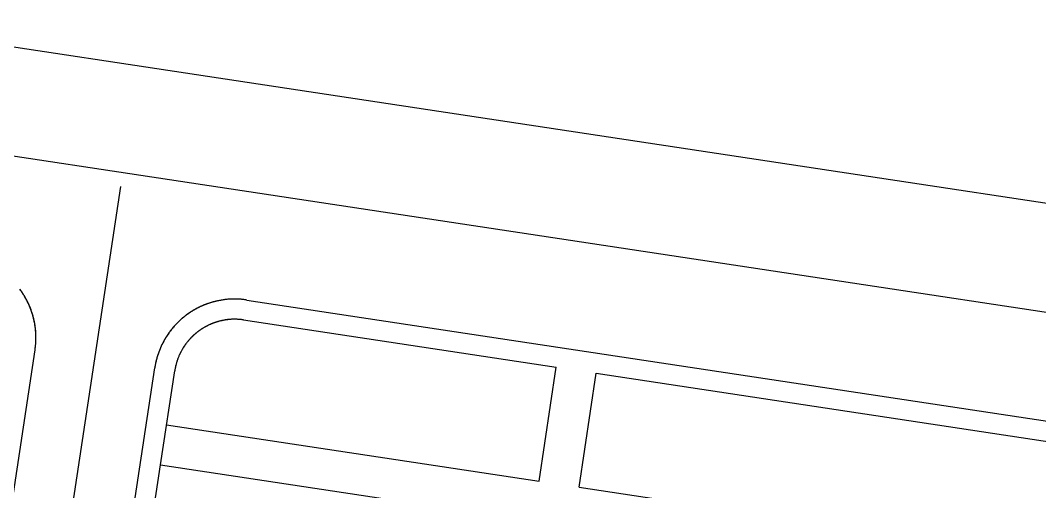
# Model space of a CAD drawing. Header units: metres. Extents: x 680594 to 684853, y 828874 to 830078.
# Drawn here: x 682058.3 to 682209.8, y 829807.1 to 829877.1 of the extents above; entities that cross this region are included whole.
import ezdxf

# ---------------------------------------------------------------- set-up
doc = ezdxf.new("R2010")
doc.units = ezdxf.units.M
doc.layers.add('PLOT_LINES', color=7, linetype='Continuous')

msp = doc.modelspace()

# ---------------------------------------------------------------- linework, layer by layer
at = {"layer": 'PLOT_LINES'}
for points in [[(680731.23, 830073.66), (682582.21, 829793.81)], [(680731.23, 830073.66), (682582.21, 829793.81)], [(680728.84, 830057.84), (682579.82, 829777.99)], [(680728.84, 830057.84), (682579.82, 829777.99)], [(682015.83, 829472.91), (682073.21, 829852.44)], [(682015.83, 829472.91), (682073.21, 829852.44)], [(682060.44, 829828.19), (682060.46, 829828.33), (682060.48, 829828.47), (682060.5, 829828.61), (682060.51, 829828.75), (682060.53, 829828.89), (682060.54, 829829.03), (682060.55, 829829.16), (682060.56, 829829.3), (682060.56, 829829.44), (682060.57, 829829.58), (682060.57, 829829.72), (682060.58, 829829.86), (682060.58, 829830), (682060.58, 829830.14), (682060.57, 829830.28), (682060.57, 829830.42), (682060.56, 829830.56), (682060.56, 829830.7), (682060.55, 829830.84), (682060.54, 829830.98), (682060.52, 829831.12), (682060.51, 829831.26), (682060.49, 829831.39), (682060.48, 829831.53), (682060.46, 829831.67), (682060.44, 829831.81), (682060.42, 829831.95), (682060.39, 829832.09), (682060.37, 829832.22), (682060.34, 829832.36), (682060.31, 829832.5), (682060.28, 829832.63), (682060.25, 829832.77), (682060.22, 829832.9), (682060.18, 829833.04), (682060.15, 829833.17), (682060.11, 829833.31), (682060.07, 829833.44), (682060.03, 829833.58), (682059.98, 829833.71), (682059.94, 829833.84), (682059.89, 829833.97), (682059.85, 829834.11), (682059.8, 829834.24), (682059.75, 829834.37), (682059.7, 829834.5), (682059.64, 829834.63), (682059.59, 829834.75), (682059.53, 829834.88), (682059.48, 829835.01), (682059.42, 829835.13), (682059.36, 829835.26), (682059.29, 829835.39), (682059.23, 829835.51), (682059.17, 829835.63), (682059.1, 829835.76), (682059.03, 829835.88), (682058.96, 829836), (682058.89, 829836.12), (682058.82, 829836.24), (682058.75, 829836.36), (682058.67, 829836.48), (682058.59, 829836.59), (682058.52, 829836.71), (682058.44, 829836.82), (682058.36, 829836.94), (682058.28, 829837.05), (682058.19, 829837.16)], [(682060.44, 829828.19), (682060.46, 829828.33), (682060.48, 829828.47), (682060.5, 829828.61), (682060.51, 829828.75), (682060.53, 829828.89), (682060.54, 829829.03), (682060.55, 829829.17), (682060.56, 829829.31), (682060.56, 829829.45), (682060.57, 829829.59), (682060.57, 829829.73), (682060.58, 829829.87), (682060.58, 829830.02), (682060.58, 829830.16), (682060.57, 829830.3), (682060.57, 829830.44), (682060.56, 829830.58), (682060.55, 829830.72), (682060.54, 829830.86), (682060.53, 829831), (682060.52, 829831.14), (682060.51, 829831.28), (682060.49, 829831.42), (682060.47, 829831.56), (682060.45, 829831.7), (682060.43, 829831.84), (682060.41, 829831.98), (682060.39, 829832.11), (682060.36, 829832.25), (682060.33, 829832.39), (682060.3, 829832.53), (682060.27, 829832.67), (682060.24, 829832.8), (682060.21, 829832.94), (682060.17, 829833.07), (682060.14, 829833.21), (682060.1, 829833.35), (682060.06, 829833.48), (682060.01, 829833.61), (682059.97, 829833.75), (682059.93, 829833.88), (682059.88, 829834.01), (682059.83, 829834.15), (682059.78, 829834.28), (682059.73, 829834.41), (682059.68, 829834.54), (682059.63, 829834.67), (682059.57, 829834.8), (682059.51, 829834.93), (682059.45, 829835.06), (682059.39, 829835.18), (682059.33, 829835.31), (682059.27, 829835.44), (682059.2, 829835.56), (682059.14, 829835.68), (682059.07, 829835.81), (682059, 829835.93), (682058.93, 829836.05), (682058.86, 829836.17), (682058.79, 829836.29), (682058.71, 829836.41), (682058.64, 829836.53), (682058.56, 829836.65), (682058.48, 829836.76), (682058.4, 829836.88), (682058.32, 829836.99), (682058.23, 829837.11)], [(682091.9, 829835.57), (682091.76, 829835.59), (682091.62, 829835.61), (682091.48, 829835.63), (682091.34, 829835.64), (682091.2, 829835.66), (682091.06, 829835.67), (682090.92, 829835.68), (682090.78, 829835.69), (682090.64, 829835.7), (682090.5, 829835.7), (682090.36, 829835.71), (682090.22, 829835.71), (682090.08, 829835.71), (682089.94, 829835.71), (682089.8, 829835.7), (682089.65, 829835.7), (682089.51, 829835.69), (682089.37, 829835.69), (682089.23, 829835.68), (682089.09, 829835.67), (682088.95, 829835.65), (682088.81, 829835.64), (682088.67, 829835.62), (682088.53, 829835.61), (682088.39, 829835.59), (682088.26, 829835.57), (682088.12, 829835.54), (682087.98, 829835.52), (682087.84, 829835.49), (682087.7, 829835.47), (682087.56, 829835.44), (682087.43, 829835.41), (682087.29, 829835.37), (682087.15, 829835.34), (682087.02, 829835.3), (682086.88, 829835.27), (682086.75, 829835.23), (682086.61, 829835.19), (682086.48, 829835.15), (682086.34, 829835.1), (682086.21, 829835.06), (682086.08, 829835.01), (682085.94, 829834.96), (682085.81, 829834.91), (682085.68, 829834.86), (682085.55, 829834.81), (682085.42, 829834.76), (682085.29, 829834.7), (682085.16, 829834.64), (682085.04, 829834.59), (682084.91, 829834.53), (682084.78, 829834.46), (682084.66, 829834.4), (682084.53, 829834.34), (682084.41, 829834.27), (682084.28, 829834.2), (682084.16, 829834.13), (682084.04, 829834.06), (682083.92, 829833.99), (682083.8, 829833.92), (682083.68, 829833.84), (682083.56, 829833.77), (682083.44, 829833.69), (682083.33, 829833.61), (682083.21, 829833.53), (682083.1, 829833.45), (682082.98, 829833.37), (682082.87, 829833.28), (682082.76, 829833.2), (682082.65, 829833.11), (682082.54, 829833.02), (682082.43, 829832.93), (682082.32, 829832.84), (682082.22, 829832.75), (682082.11, 829832.66), (682082.01, 829832.56), (682081.9, 829832.47), (682081.8, 829832.37), (682081.7, 829832.27), (682081.6, 829832.17), (682081.5, 829832.07), (682081.4, 829831.97), (682081.31, 829831.87), (682081.21, 829831.77), (682081.12, 829831.66), (682081.03, 829831.56), (682080.93, 829831.45), (682080.84, 829831.34), (682080.76, 829831.23), (682080.67, 829831.12), (682080.58, 829831.01), (682080.5, 829830.9), (682080.41, 829830.78), (682080.33, 829830.67), (682080.25, 829830.56), (682080.17, 829830.44), (682080.09, 829830.32), (682080.02, 829830.2), (682079.94, 829830.09), (682079.87, 829829.97), (682079.79, 829829.85), (682079.72, 829829.72), (682079.65, 829829.6), (682079.58, 829829.48), (682079.52, 829829.36), (682079.45, 829829.23), (682079.39, 829829.11), (682079.32, 829828.98), (682079.26, 829828.85), (682079.2, 829828.73), (682079.15, 829828.6), (682079.09, 829828.47), (682079.03, 829828.34), (682078.98, 829828.21), (682078.93, 829828.08), (682078.88, 829827.95), (682078.83, 829827.82), (682078.78, 829827.68), (682078.74, 829827.55), (682078.69, 829827.42), (682078.65, 829827.28), (682078.61, 829827.15), (682078.57, 829827.01), (682078.53, 829826.88), (682078.49, 829826.74), (682078.46, 829826.61), (682078.43, 829826.47), (682078.39, 829826.33), (682078.36, 829826.19), (682078.34, 829826.06), (682078.31, 829825.92), (682078.28, 829825.78), (682078.26, 829825.64), (682078.24, 829825.5)], [(682091.9, 829835.57), (682091.76, 829835.59), (682091.62, 829835.61), (682091.48, 829835.63), (682091.34, 829835.64), (682091.21, 829835.66), (682091.07, 829835.67), (682090.93, 829835.68), (682090.79, 829835.69), (682090.65, 829835.7), (682090.51, 829835.7), (682090.37, 829835.71), (682090.23, 829835.71), (682090.09, 829835.71), (682089.95, 829835.71), (682089.81, 829835.7), (682089.67, 829835.7), (682089.53, 829835.69), (682089.39, 829835.69), (682089.25, 829835.68), (682089.11, 829835.67), (682088.97, 829835.66), (682088.84, 829835.64), (682088.7, 829835.63), (682088.56, 829835.61), (682088.42, 829835.59), (682088.28, 829835.57), (682088.14, 829835.55), (682088.01, 829835.52), (682087.87, 829835.5), (682087.73, 829835.47), (682087.6, 829835.44), (682087.46, 829835.41), (682087.32, 829835.38), (682087.19, 829835.35), (682087.05, 829835.31), (682086.92, 829835.28), (682086.78, 829835.24), (682086.65, 829835.2), (682086.52, 829835.16), (682086.38, 829835.12), (682086.25, 829835.07), (682086.12, 829835.03), (682085.99, 829834.98), (682085.86, 829834.93), (682085.73, 829834.88), (682085.6, 829834.83), (682085.47, 829834.78), (682085.34, 829834.72), (682085.21, 829834.67), (682085.08, 829834.61), (682084.96, 829834.55), (682084.83, 829834.49), (682084.71, 829834.43), (682084.58, 829834.36), (682084.46, 829834.3), (682084.34, 829834.23), (682084.21, 829834.16), (682084.09, 829834.09), (682083.97, 829834.02), (682083.85, 829833.95), (682083.73, 829833.88), (682083.62, 829833.8), (682083.5, 829833.73), (682083.38, 829833.65), (682083.27, 829833.57), (682083.15, 829833.49), (682083.04, 829833.41), (682082.93, 829833.33), (682082.82, 829833.24), (682082.71, 829833.16), (682082.6, 829833.07), (682082.49, 829832.98), (682082.38, 829832.89), (682082.27, 829832.8), (682082.17, 829832.71), (682082.06, 829832.62), (682081.96, 829832.52), (682081.86, 829832.43), (682081.76, 829832.33), (682081.66, 829832.23), (682081.56, 829832.13), (682081.46, 829832.03), (682081.37, 829831.93), (682081.27, 829831.83), (682081.18, 829831.73), (682081.08, 829831.62), (682080.99, 829831.52), (682080.9, 829831.41), (682080.81, 829831.3), (682080.73, 829831.19), (682080.64, 829831.09), (682080.55, 829830.97), (682080.47, 829830.86), (682080.39, 829830.75), (682080.31, 829830.64), (682080.23, 829830.52), (682080.15, 829830.41), (682080.07, 829830.29), (682079.99, 829830.17), (682079.92, 829830.06), (682079.85, 829829.94), (682079.78, 829829.82), (682079.7, 829829.7), (682079.64, 829829.57), (682079.57, 829829.45), (682079.5, 829829.33), (682079.44, 829829.21), (682079.37, 829829.08), (682079.31, 829828.96), (682079.25, 829828.83), (682079.19, 829828.7), (682079.14, 829828.58), (682079.08, 829828.45), (682079.03, 829828.32), (682078.97, 829828.19), (682078.92, 829828.06), (682078.87, 829827.93), (682078.82, 829827.8), (682078.78, 829827.67), (682078.73, 829827.54), (682078.69, 829827.4), (682078.65, 829827.27), (682078.6, 829827.14), (682078.57, 829827), (682078.53, 829826.87), (682078.49, 829826.73), (682078.46, 829826.6), (682078.42, 829826.46), (682078.39, 829826.33), (682078.36, 829826.19), (682078.34, 829826.05), (682078.31, 829825.92), (682078.28, 829825.78), (682078.26, 829825.64), (682078.24, 829825.5)], [(682091.9, 829835.57), (682286.35, 829806.17)], [(682091.9, 829835.57), (682286.35, 829806.17)], [(682091.45, 829832.61), (682091.35, 829832.62), (682091.24, 829832.64), (682091.14, 829832.65), (682091.03, 829832.66), (682090.93, 829832.67), (682090.82, 829832.68), (682090.72, 829832.69), (682090.61, 829832.69), (682090.51, 829832.7), (682090.4, 829832.7), (682090.29, 829832.71), (682090.19, 829832.71), (682090.08, 829832.71), (682089.98, 829832.71), (682089.87, 829832.71), (682089.77, 829832.7), (682089.66, 829832.7), (682089.56, 829832.69), (682089.45, 829832.68), (682089.35, 829832.68), (682089.24, 829832.67), (682089.14, 829832.66), (682089.03, 829832.64), (682088.93, 829832.63), (682088.82, 829832.62), (682088.72, 829832.6), (682088.61, 829832.58), (682088.51, 829832.57), (682088.41, 829832.55), (682088.3, 829832.53), (682088.2, 829832.5), (682088.1, 829832.48), (682087.99, 829832.46), (682087.89, 829832.43), (682087.79, 829832.41), (682087.69, 829832.38), (682087.59, 829832.35), (682087.48, 829832.32), (682087.38, 829832.29), (682087.28, 829832.25), (682087.18, 829832.22), (682087.08, 829832.19), (682086.98, 829832.15), (682086.89, 829832.11), (682086.79, 829832.07), (682086.69, 829832.04), (682086.59, 829831.99), (682086.5, 829831.95), (682086.4, 829831.91), (682086.3, 829831.87), (682086.21, 829831.82), (682086.11, 829831.77), (682086.02, 829831.73), (682085.92, 829831.68), (682085.83, 829831.63), (682085.74, 829831.58), (682085.65, 829831.53), (682085.56, 829831.47), (682085.47, 829831.42), (682085.38, 829831.37), (682085.29, 829831.31), (682085.2, 829831.25), (682085.11, 829831.19), (682085.02, 829831.14), (682084.93, 829831.08), (682084.85, 829831.01), (682084.76, 829830.95), (682084.68, 829830.89), (682084.6, 829830.83), (682084.51, 829830.76), (682084.43, 829830.69), (682084.35, 829830.63), (682084.27, 829830.56), (682084.19, 829830.49), (682084.11, 829830.42), (682084.03, 829830.35), (682083.95, 829830.28), (682083.88, 829830.21), (682083.8, 829830.13), (682083.73, 829830.06), (682083.65, 829829.98), (682083.58, 829829.91), (682083.51, 829829.83), (682083.44, 829829.75), (682083.36, 829829.67), (682083.3, 829829.59), (682083.23, 829829.51), (682083.16, 829829.43), (682083.09, 829829.35), (682083.03, 829829.27), (682082.96, 829829.18), (682082.9, 829829.1), (682082.84, 829829.02), (682082.77, 829828.93), (682082.71, 829828.84), (682082.65, 829828.76), (682082.6, 829828.67), (682082.54, 829828.58), (682082.48, 829828.49), (682082.43, 829828.4), (682082.37, 829828.31), (682082.32, 829828.22), (682082.27, 829828.13), (682082.21, 829828.04), (682082.16, 829827.94), (682082.11, 829827.85), (682082.07, 829827.76), (682082.02, 829827.66), (682081.97, 829827.57), (682081.93, 829827.47), (682081.89, 829827.38), (682081.84, 829827.28), (682081.8, 829827.18), (682081.76, 829827.08), (682081.72, 829826.99), (682081.68, 829826.89), (682081.65, 829826.79), (682081.61, 829826.69), (682081.58, 829826.59), (682081.55, 829826.49), (682081.51, 829826.39), (682081.48, 829826.29), (682081.45, 829826.19), (682081.42, 829826.09), (682081.4, 829825.98), (682081.37, 829825.88), (682081.35, 829825.78), (682081.32, 829825.68), (682081.3, 829825.57), (682081.28, 829825.47), (682081.26, 829825.37), (682081.24, 829825.26), (682081.22, 829825.16), (682081.21, 829825.05)], [(682091.45, 829832.61), (682091.35, 829832.62), (682091.24, 829832.64), (682091.14, 829832.65), (682091.03, 829832.66), (682090.93, 829832.67), (682090.83, 829832.68), (682090.72, 829832.69), (682090.62, 829832.69), (682090.51, 829832.7), (682090.41, 829832.7), (682090.3, 829832.71), (682090.2, 829832.71), (682090.09, 829832.71), (682089.99, 829832.71), (682089.88, 829832.71), (682089.78, 829832.7), (682089.67, 829832.7), (682089.57, 829832.69), (682089.47, 829832.69), (682089.36, 829832.68), (682089.26, 829832.67), (682089.15, 829832.66), (682089.05, 829832.65), (682088.94, 829832.63), (682088.84, 829832.62), (682088.74, 829832.6), (682088.63, 829832.59), (682088.53, 829832.57), (682088.43, 829832.55), (682088.33, 829832.53), (682088.22, 829832.51), (682088.12, 829832.49), (682088.02, 829832.46), (682087.92, 829832.44), (682087.82, 829832.41), (682087.71, 829832.39), (682087.61, 829832.36), (682087.51, 829832.33), (682087.41, 829832.3), (682087.31, 829832.26), (682087.21, 829832.23), (682087.11, 829832.2), (682087.02, 829832.16), (682086.92, 829832.13), (682086.82, 829832.09), (682086.72, 829832.05), (682086.63, 829832.01), (682086.53, 829831.97), (682086.43, 829831.93), (682086.34, 829831.88), (682086.24, 829831.84), (682086.15, 829831.79), (682086.06, 829831.75), (682085.96, 829831.7), (682085.87, 829831.65), (682085.78, 829831.6), (682085.69, 829831.55), (682085.6, 829831.5), (682085.5, 829831.44), (682085.42, 829831.39), (682085.33, 829831.34), (682085.24, 829831.28), (682085.15, 829831.22), (682085.06, 829831.16), (682084.98, 829831.1), (682084.89, 829831.04), (682084.81, 829830.98), (682084.72, 829830.92), (682084.64, 829830.86), (682084.56, 829830.79), (682084.47, 829830.73), (682084.39, 829830.66), (682084.31, 829830.6), (682084.23, 829830.53), (682084.15, 829830.46), (682084.07, 829830.39), (682084, 829830.32), (682083.92, 829830.25), (682083.84, 829830.17), (682083.77, 829830.1), (682083.7, 829830.03), (682083.62, 829829.95), (682083.55, 829829.88), (682083.48, 829829.8), (682083.41, 829829.72), (682083.34, 829829.64), (682083.27, 829829.57), (682083.2, 829829.49), (682083.14, 829829.4), (682083.07, 829829.32), (682083.01, 829829.24), (682082.94, 829829.16), (682082.88, 829829.07), (682082.82, 829828.99), (682082.76, 829828.9), (682082.7, 829828.82), (682082.64, 829828.73), (682082.58, 829828.64), (682082.52, 829828.56), (682082.47, 829828.47), (682082.41, 829828.38), (682082.36, 829828.29), (682082.3, 829828.2), (682082.25, 829828.11), (682082.2, 829828.02), (682082.15, 829827.92), (682082.1, 829827.83), (682082.06, 829827.74), (682082.01, 829827.64), (682081.97, 829827.55), (682081.92, 829827.45), (682081.88, 829827.36), (682081.84, 829827.26), (682081.8, 829827.17), (682081.76, 829827.07), (682081.72, 829826.97), (682081.68, 829826.87), (682081.64, 829826.78), (682081.61, 829826.68), (682081.57, 829826.58), (682081.54, 829826.48), (682081.51, 829826.38), (682081.48, 829826.28), (682081.45, 829826.18), (682081.42, 829826.08), (682081.4, 829825.98), (682081.37, 829825.88), (682081.34, 829825.77), (682081.32, 829825.67), (682081.3, 829825.57), (682081.28, 829825.47), (682081.26, 829825.36), (682081.24, 829825.26), (682081.22, 829825.16), (682081.21, 829825.05)], [(682091.45, 829832.61), (682137.92, 829825.58)], [(682091.45, 829832.61), (682137.92, 829825.58)], [(682045.55, 829729.7), (682060.44, 829828.19)], [(682045.55, 829729.7), (682060.44, 829828.19)], [(682062.9, 829724.04), (682078.24, 829825.5)], [(682062.9, 829724.04), (682078.24, 829825.5)], [(682079.1, 829811.1), (682081.21, 829825.05)], [(682079.1, 829811.1), (682081.21, 829825.05)], [(682135.36, 829808.66), (682137.92, 829825.58)], [(682135.36, 829808.66), (682137.92, 829825.58)], [(682135.36, 829808.66), (682137.92, 829825.58)], [(682135.36, 829808.66), (682137.92, 829825.58)], [(682141.3, 829807.76), (682143.85, 829824.68)], [(682141.3, 829807.76), (682143.85, 829824.68)], [(682141.3, 829807.76), (682143.85, 829824.68)], [(682141.3, 829807.76), (682143.85, 829824.68)], [(682143.85, 829824.68), (682233.5, 829811.13)], [(682143.85, 829824.68), (682233.5, 829811.13)], [(682079.99, 829817.03), (682135.36, 829808.66)], [(682079.99, 829817.03), (682135.36, 829808.66)], [(682079.99, 829817.03), (682135.36, 829808.66)], [(682079.99, 829817.03), (682135.36, 829808.66)], [(682065.87, 829723.59), (682079.1, 829811.1)], [(682065.87, 829723.59), (682079.1, 829811.1)], [(682065.87, 829723.59), (682079.1, 829811.1)], [(682065.87, 829723.59), (682079.1, 829811.1)], [(682079.1, 829811.1), (682140.4, 829801.83)], [(682079.1, 829811.1), (682140.4, 829801.83)], [(682079.1, 829811.1), (682140.4, 829801.83)], [(682079.1, 829811.1), (682140.4, 829801.83)], [(682141.3, 829807.76), (682230.94, 829794.21)], [(682141.3, 829807.76), (682230.94, 829794.21)], [(682141.3, 829807.76), (682230.94, 829794.21)], [(682141.3, 829807.76), (682230.94, 829794.21)]]:
    msp.add_lwpolyline(points, dxfattribs=at)

doc.saveas('drawing.dxf')
